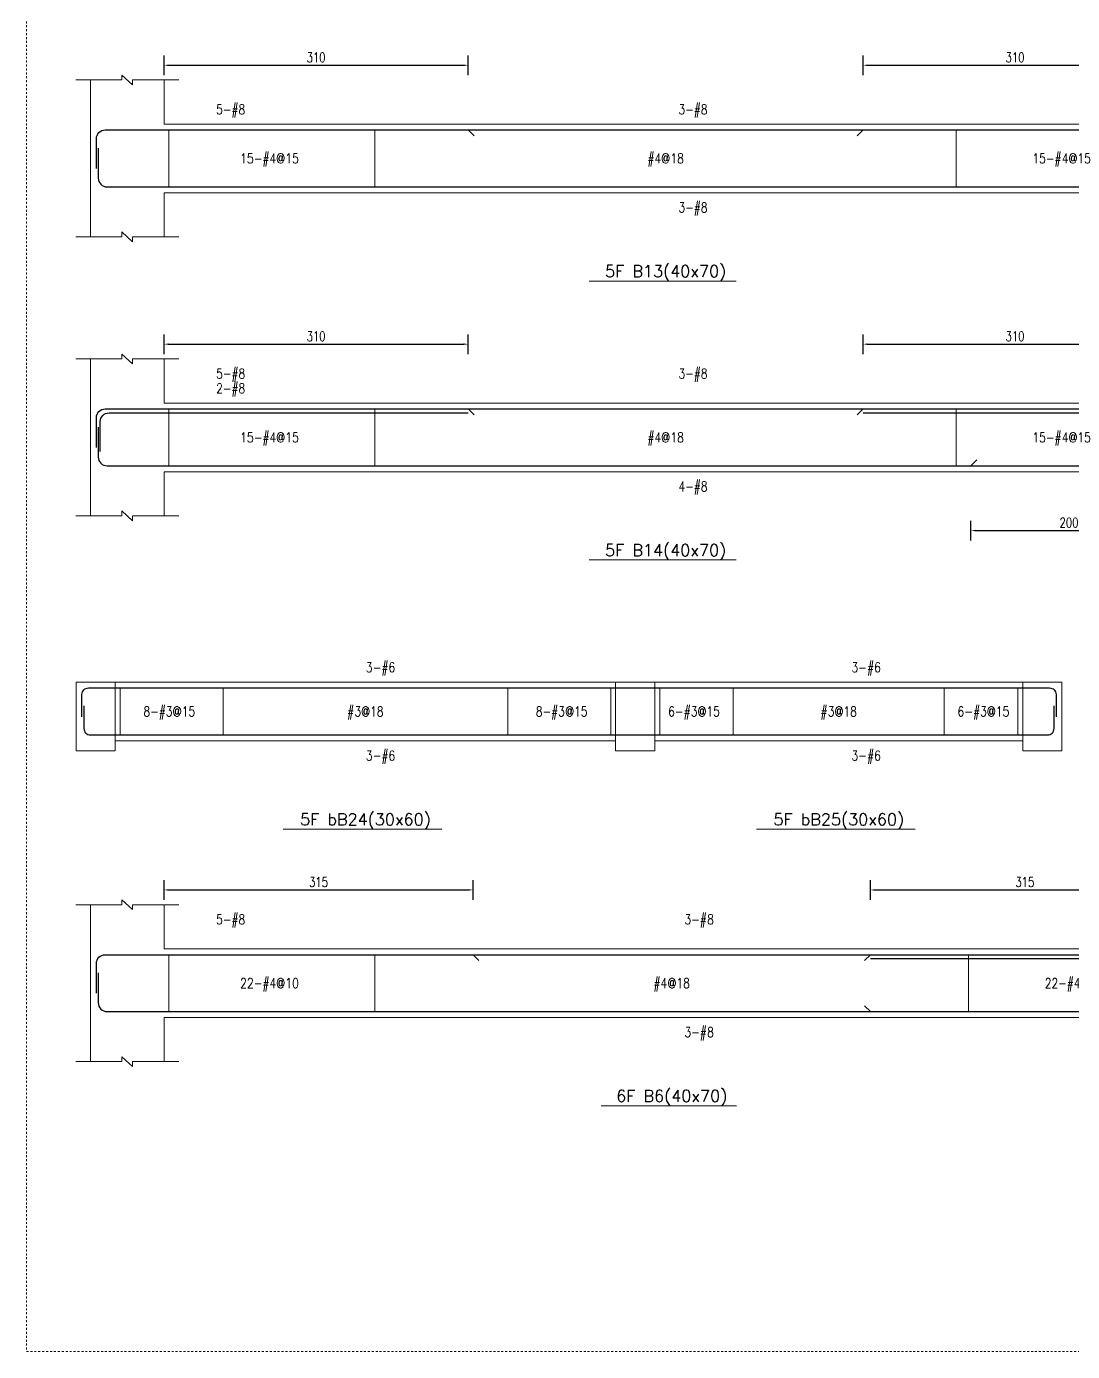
# Model space of a CAD drawing. Header units: millimetres. Extents: x 50 to 17750, y -6050 to -1000.
# Drawn here: x 10700 to 11766, y -3500 to -2149 of the extents above; entities that cross this region are included whole.
import ezdxf
from ezdxf.enums import TextEntityAlignment as Align

# ---------------------------------------------------------------- set-up
doc = ezdxf.new("R2010")
doc.units = ezdxf.units.MM
doc.linetypes.add('DOT', pattern=[4, 2, -2])
for name, color, linetype in [('主筋文字', 3, 'Continuous'), ('主筋文字引線', 3, 'Continuous'), ('主筋線', 1, 'Continuous'), ('剪力筋文字', 3, 'Continuous'), ('剪力筋文字引線', 3, 'Continuous'), ('剪力筋線', 3, 'Continuous'), ('圖框', 132, 'DOT'), ('尺寸標註-字串', 4, 'Continuous'), ('梁柱截斷記號', 3, 'Continuous'), ('梁跨名稱', 3, 'Continuous'), ('梁跨名稱底線', 3, 'Continuous'), ('邊界線', 3, 'Continuous'), ('邊界線-梁支撐外線', 3, 'Continuous')]:
    doc.layers.add(name, color=color, linetype=linetype)
doc.styles.add('note', font='romans', dxfattribs={"width": 0.75, "height": 10})
doc.styles.add('romanc', font='romanc.shx', dxfattribs={"height": 0.2, "bigfont": 'chineset.shx'})
doc.styles.add('romans', font='romans.shx', dxfattribs={"height": 0.2, "bigfont": 'chineset.shx'})
doc.dimstyles.new('BeamRebarDim', dxfattribs={"dimtxt": 12, "dimasz": 4.5, "dimexe": 10, "dimexo": 1, "dimgap": 3, "dimtad": 1, "dimdec": 0, "dimdsep": 46, "dimtxsty": 'note', "dimcen": 2.5, "dimclrd": 256, "dimclre": 256, "dimclrt": 256, "dimadec": 0, "dimazin": 0, "dimtfac": 1, "dimtmove": 0, "dimatfit": 3, "dimfxl": 1, "dimtolj": 1, "dimarcsym": 0})

# ---------------------------------------------------------------- blocks, each defined once
blk = doc.blocks.new('*D132')
at = {"layer": 'Defpoints', "color": 0}
for p in [(10840.2, -2199.7), (11150.2, -2188.7), (11150.2, -2199.7)]:
    blk.add_point(p, dxfattribs=at)
at = {"layer": '尺寸標註-字串', "lineweight": -2}
for p, q in [((10840.2, -2198.7), (10840.2, -2178.7)), ((11150.2, -2198.7), (11150.2, -2178.7)), ((10844.7, -2188.7), (11145.7, -2188.7))]:
    blk.add_line(p, q, dxfattribs=at)
at = {"layer": '尺寸標註-字串'}
for points in [[(10844.7, -2188), (10844.7, -2189.5), (10840.2, -2188.7)], [(11145.7, -2189.5), (11145.7, -2188), (11150.2, -2188.7)]]:
    blk.add_solid(points, dxfattribs=at)
at = {"layer": '尺寸標註-字串', "insert": (10995.2, -2180.7), "char_height": 10, "attachment_point": 5, "style": 'note'}
blk.add_mtext('\\A1;310', dxfattribs=at)
blk = doc.blocks.new('*D133')
at = {"layer": 'Defpoints', "color": 0}
for p in [(11552.7, -2199.7), (11862.7, -2188.7), (11862.7, -2199.7)]:
    blk.add_point(p, dxfattribs=at)
at = {"layer": '尺寸標註-字串', "lineweight": -2}
for p, q in [((11552.7, -2198.7), (11552.7, -2178.7)), ((11862.7, -2198.7), (11862.7, -2178.7)), ((11557.2, -2188.7), (11858.2, -2188.7))]:
    blk.add_line(p, q, dxfattribs=at)
at = {"layer": '尺寸標註-字串'}
for points in [[(11557.2, -2188), (11557.2, -2189.5), (11552.7, -2188.7)], [(11858.2, -2189.5), (11858.2, -2188), (11862.7, -2188.7)]]:
    blk.add_solid(points, dxfattribs=at)
at = {"layer": '尺寸標註-字串', "insert": (11707.7, -2180.7), "char_height": 10, "attachment_point": 5, "style": 'note'}
blk.add_mtext('\\A1;310', dxfattribs=at)
blk = doc.blocks.new('*D138')
at = {"layer": 'Defpoints', "color": 0}
for p in [(10840.2, -2484.1), (11150.2, -2473.1), (11150.2, -2484.1)]:
    blk.add_point(p, dxfattribs=at)
at = {"layer": '尺寸標註-字串', "lineweight": -2}
for p, q in [((10840.2, -2483.1), (10840.2, -2463.1)), ((11150.2, -2483.1), (11150.2, -2463.1)), ((10844.7, -2473.1), (11145.7, -2473.1))]:
    blk.add_line(p, q, dxfattribs=at)
at = {"layer": '尺寸標註-字串'}
for points in [[(10844.7, -2472.3), (10844.7, -2473.8), (10840.2, -2473.1)], [(11145.7, -2473.8), (11145.7, -2472.3), (11150.2, -2473.1)]]:
    blk.add_solid(points, dxfattribs=at)
at = {"layer": '尺寸標註-字串', "insert": (10995.2, -2465), "char_height": 10, "attachment_point": 5, "style": 'note'}
blk.add_mtext('\\A1;310', dxfattribs=at)
blk = doc.blocks.new('*D139')
at = {"layer": 'Defpoints', "color": 0}
for p in [(11552.7, -2484.1), (11862.7, -2473.1), (11862.7, -2484.1)]:
    blk.add_point(p, dxfattribs=at)
at = {"layer": '尺寸標註-字串', "lineweight": -2}
for p, q in [((11552.7, -2483.1), (11552.7, -2463.1)), ((11862.7, -2483.1), (11862.7, -2463.1)), ((11557.2, -2473.1), (11858.2, -2473.1))]:
    blk.add_line(p, q, dxfattribs=at)
at = {"layer": '尺寸標註-字串'}
for points in [[(11557.2, -2472.3), (11557.2, -2473.8), (11552.7, -2473.1)], [(11858.2, -2473.8), (11858.2, -2472.3), (11862.7, -2473.1)]]:
    blk.add_solid(points, dxfattribs=at)
at = {"layer": '尺寸標註-字串', "insert": (11707.7, -2465), "char_height": 10, "attachment_point": 5, "style": 'note'}
blk.add_mtext('\\A1;310', dxfattribs=at)
blk = doc.blocks.new('*D140')
at = {"layer": 'Defpoints', "color": 0}
for p in [(11662.7, -2674.1), (11862.7, -2663.1), (11862.7, -2674.1)]:
    blk.add_point(p, dxfattribs=at)
at = {"layer": '尺寸標註-字串', "lineweight": -2}
for p, q in [((11662.7, -2673.1), (11662.7, -2653.1)), ((11862.7, -2673.1), (11862.7, -2653.1)), ((11667.2, -2663.1), (11858.2, -2663.1))]:
    blk.add_line(p, q, dxfattribs=at)
at = {"layer": '尺寸標註-字串'}
for points in [[(11667.2, -2662.3), (11667.2, -2663.8), (11662.7, -2663.1)], [(11858.2, -2663.8), (11858.2, -2662.3), (11862.7, -2663.1)]]:
    blk.add_solid(points, dxfattribs=at)
at = {"layer": '尺寸標註-字串', "insert": (11762.7, -2655), "char_height": 10, "attachment_point": 5, "style": 'note'}
blk.add_mtext('\\A1;200', dxfattribs=at)
blk = doc.blocks.new('*D148')
at = {"layer": 'Defpoints', "color": 0}
for p in [(11155.234375, -3029.453125), (10840.234375, -3040.453125), (11155.234375, -3040.453125)]:
    blk.add_point(p, dxfattribs=at)
at = {"layer": '尺寸標註-字串', "lineweight": -2}
for p, q in [((10840.234375, -3039.453125), (10840.234375, -3019.453125)), ((11155.234375, -3039.453125), (11155.234375, -3019.453125)), ((10844.734375, -3029.453125), (11150.734375, -3029.453125))]:
    blk.add_line(p, q, dxfattribs=at)
at = {"layer": '尺寸標註-字串'}
for points in [[(10844.734375, -3028.703125), (10844.734375, -3030.203125), (10840.234375, -3029.453125)], [(11150.734375, -3030.203125), (11150.734375, -3028.703125), (11155.234375, -3029.453125)]]:
    blk.add_solid(points, dxfattribs=at)
at = {"layer": '尺寸標註-字串', "insert": (10997.734375, -3021.408125), "char_height": 10, "attachment_point": 5, "style": 'note'}
blk.add_mtext('\\A1;315', dxfattribs=at)
blk = doc.blocks.new('*D149')
at = {"layer": 'Defpoints', "color": 0}
for p in [(11875.234375, -3029.453125), (11560.234375, -3040.453125), (11875.234375, -3040.453125)]:
    blk.add_point(p, dxfattribs=at)
at = {"layer": '尺寸標註-字串', "lineweight": -2}
for p, q in [((11560.234375, -3039.453125), (11560.234375, -3019.453125)), ((11875.234375, -3039.453125), (11875.234375, -3019.453125)), ((11564.734375, -3029.453125), (11870.734375, -3029.453125))]:
    blk.add_line(p, q, dxfattribs=at)
at = {"layer": '尺寸標註-字串'}
for points in [[(11564.734375, -3028.703125), (11564.734375, -3030.203125), (11560.234375, -3029.453125)], [(11870.734375, -3030.203125), (11870.734375, -3028.703125), (11875.234375, -3029.453125)]]:
    blk.add_solid(points, dxfattribs=at)
at = {"layer": '尺寸標註-字串', "insert": (11717.734375, -3021.408125), "char_height": 10, "attachment_point": 5, "style": 'note'}
blk.add_mtext('\\A1;315', dxfattribs=at)

msp = doc.modelspace()

# ---------------------------------------------------------------- linework, layer by layer
at = {"layer": '主筋文字引線', "lineweight": 5}
for points in [[(10880.2, -2254.7, 0, 1.5, 0), (10880.2, -2250.2, 0, 0, 0), (10880.2, -2233.7, 0, 0, 0), (10890.2, -2233.7, 0, 0, 0)], [(11351.5, -2254.7, 0, 1.5, 0), (11351.5, -2250.2, 0, 0, 0), (11351.5, -2233.7, 0, 0, 0), (11361.5, -2233.7, 0, 0, 0)], [(11351.5, -2312.7, 0, 1.5, 0), (11351.5, -2317.2, 0, 0, 0), (11351.5, -2333.7, 0, 0, 0), (11361.5, -2333.7, 0, 0, 0)], [(10880.2, -2539.1, 0, 1.5, 0), (10880.2, -2534.6, 0, 0, 0), (10880.2, -2503.1, 0, 0, 0), (10890.2, -2503.1, 0, 0, 0)], [(11351.5, -2539.1, 0, 1.5, 0), (11351.5, -2534.6, 0, 0, 0), (11351.5, -2503.1, 0, 0, 0), (11361.5, -2503.1, 0, 0, 0)], [(10880.2, -2543.1, 0, 1.5, 0), (10880.2, -2538.6, 0, 0, 0), (10880.2, -2518.1, 0, 0, 0), (10890.2, -2518.1, 0, 0, 0)], [(11351.5, -2597.1, 0, 1.5, 0), (11351.5, -2601.6, 0, 0, 0), (11351.5, -2618.1, 0, 0, 0), (11361.5, -2618.1, 0, 0, 0)], [(11033, -2823.5, 0, 1.5, 0), (11033, -2819, 0, 0, 0), (11033, -2802.5, 0, 0, 0), (11043, -2802.5, 0, 0, 0)], [(11528, -2823.5, 0, 1.5, 0), (11528, -2819, 0, 0, 0), (11528, -2802.5, 0, 0, 0), (11538, -2802.5, 0, 0, 0)], [(11033, -2871.5, 0, 1.5, 0), (11033, -2876, 0, 0, 0), (11033, -2892.5, 0, 0, 0), (11043, -2892.5, 0, 0, 0)], [(11528, -2871.5, 0, 1.5, 0), (11528, -2876, 0, 0, 0), (11528, -2892.5, 0, 0, 0), (11538, -2892.5, 0, 0, 0)], [(10880.2, -3095.5, 0, 1.5, 0), (10880.2, -3091, 0, 0, 0), (10880.2, -3059.5, 0, 0, 0), (10890.2, -3059.5, 0, 0, 0)], [(11357.7, -3095.5, 0, 1.5, 0), (11357.7, -3091, 0, 0, 0), (11357.7, -3059.5, 0, 0, 0), (11367.7, -3059.5, 0, 0, 0)], [(11357.7, -3153.5, 0, 1.5, 0), (11357.7, -3158, 0, 0, 0), (11357.7, -3174.5, 0, 0, 0), (11367.7, -3174.5, 0, 0, 0)]]:
    msp.add_lwpolyline(points, format="xyseb", dxfattribs=at)
at = {"layer": '主筋線', "lineweight": 30}
for points in [[(10771.2, -2294.1), (10771.2, -2263.6, -0.414214), (10780.1, -2254.7), (10840.2, -2254.7)], [(10773.2, -2273.3), (10773.2, -2303.8, 0.414214), (10782.1, -2312.7), (10840.2, -2312.7)], [(10771.2, -2578.5), (10771.2, -2548, -0.414214), (10780.1, -2539.1), (10840.2, -2539.1)], [(10775.2, -2582.5), (10775.2, -2552, -0.414214), (10784.1, -2543.1), (10840.2, -2543.1)], [(10773.2, -2557.7), (10773.2, -2588.2, 0.414214), (10782.1, -2597.1), (10840.2, -2597.1)], [(10756.5, -2853.1), (10756.5, -2830.1, -0.414214), (10763.2, -2823.5), (10790.5, -2823.5)], [(11715.5, -2823.5), (11742.8, -2823.5, -0.414214), (11749.5, -2830.1), (11749.5, -2853.1)], [(10758.5, -2841.9), (10758.5, -2864.8, 0.414214), (10765.2, -2871.5), (10790.5, -2871.5)], [(11715.5, -2871.5), (11740.8, -2871.5, 0.414214), (11747.5, -2864.8), (11747.5, -2841.9)], [(10771.2, -3134.8), (10771.2, -3104.3, -0.414214), (10780.1, -3095.5), (10840.2, -3095.5)], [(10773.2, -3114.1), (10773.2, -3144.6, 0.414214), (10782.1, -3153.5), (10840.2, -3153.5)]]:
    msp.add_lwpolyline(points, format="xyb", dxfattribs=at)
for points in [[(10840.2, -2254.7), (11150.2, -2254.7)], [(11150.2, -2254.7), (11552.7, -2254.7)], [(11150.2, -2254.7), (11156.2, -2260.7)], [(11552.7, -2254.7), (11546.7, -2260.7)], [(11552.7, -2254.7), (11862.7, -2254.7)], [(10840.2, -2312.7), (11862.7, -2312.7)], [(10840.2, -2539.1), (11150.2, -2539.1)], [(11150.2, -2539.1), (11552.7, -2539.1)], [(11150.2, -2539.1), (11156.2, -2545.1)], [(11552.7, -2539.1), (11546.7, -2545.1)], [(11552.7, -2539.1), (11862.7, -2539.1)], [(10840.2, -2543.1), (11150.2, -2543.1)], [(11552.7, -2543.1), (11862.7, -2543.1)], [(11662.7, -2597.1), (11668.7, -2591.1)], [(10840.2, -2597.1), (11662.7, -2597.1)], [(11662.7, -2597.1), (11862.7, -2597.1)], [(10790.5, -2823.5), (11300.5, -2823.5)], [(11300.5, -2823.5), (11340.5, -2823.5)], [(11300.5, -2823.5), (11340.5, -2823.5)], [(11340.5, -2823.5), (11715.5, -2823.5)], [(10790.5, -2871.5), (11300.5, -2871.5)], [(11300.5, -2871.5), (11340.5, -2871.5)], [(11300.5, -2871.5), (11340.5, -2871.5)], [(11340.5, -2871.5), (11715.5, -2871.5)], [(10840.2, -3095.5), (11155.2, -3095.5)], [(11155.2, -3095.5), (11560.2, -3095.5)], [(11155.2, -3095.5), (11161.2, -3101.5)], [(11560.2, -3095.5), (11554.2, -3101.5)], [(11560.2, -3095.5), (11875.2, -3095.5)], [(11560.2, -3099.5), (11875.2, -3099.5)], [(10840.2, -3153.5), (11560.2, -3153.5)], [(11560.2, -3153.5), (11554.2, -3147.5)], [(11560.2, -3153.5), (11875.2, -3153.5)]]:
    msp.add_lwpolyline(points, dxfattribs=at)
at = {"layer": '剪力筋文字引線', "lineweight": 5}
for points in [[(10845.2, -2283.7, 0, 1.5, 0), (10849.7, -2283.7, 0, 0, 0), (10911.7, -2283.7, 0, 0, 0)], [(11055.2, -2283.7, 0, 1.5, 0), (11050.7, -2283.7, 0, 0, 0), (10983.7, -2283.7, 0, 0, 0)], [(11055.2, -2283.7, 0, 1.5, 0), (11059.7, -2283.7, 0, 0, 0), (11327.5, -2283.7, 0, 0, 0)], [(11647.7, -2283.7, 0, 1.5, 0), (11643.2, -2283.7, 0, 0, 0), (11375.5, -2283.7, 0, 0, 0)], [(11647.7, -2283.7, 0, 1.5, 0), (11652.2, -2283.7, 0, 0, 0), (11719.2, -2283.7, 0, 0, 0)], [(10845.2, -2568.1, 0, 1.5, 0), (10849.7, -2568.1, 0, 0, 0), (10911.7, -2568.1, 0, 0, 0)], [(11055.2, -2568.1, 0, 1.5, 0), (11050.7, -2568.1, 0, 0, 0), (10983.7, -2568.1, 0, 0, 0)], [(11055.2, -2568.1, 0, 1.5, 0), (11059.7, -2568.1, 0, 0, 0), (11327.5, -2568.1, 0, 0, 0)], [(11647.7, -2568.1, 0, 1.5, 0), (11643.2, -2568.1, 0, 0, 0), (11375.5, -2568.1, 0, 0, 0)], [(11647.7, -2568.1, 0, 1.5, 0), (11652.2, -2568.1, 0, 0, 0), (11719.2, -2568.1, 0, 0, 0)], [(10795.5, -2847.5, 0, 1.5, 0), (10800, -2847.5, 0, 0, 0), (10813.5, -2847.5, 0, 0, 0)], [(10900.5, -2847.5, 0, 1.5, 0), (10896, -2847.5, 0, 0, 0), (10877.5, -2847.5, 0, 0, 0)], [(10900.5, -2847.5, 0, 1.5, 0), (10905, -2847.5, 0, 0, 0), (11021.5, -2847.5, 0, 0, 0)], [(11190.5, -2847.5, 0, 1.5, 0), (11186, -2847.5, 0, 0, 0), (11069.5, -2847.5, 0, 0, 0)], [(11190.5, -2847.5, 0, 1.5, 0), (11195, -2847.5, 0, 0, 0), (11213.5, -2847.5, 0, 0, 0)], [(11295.5, -2847.5, 0, 1.5, 0), (11291, -2847.5, 0, 0, 0), (11277.5, -2847.5, 0, 0, 0)], [(11345.5, -2847.5, 0, 1.5, 0), (11350, -2847.5, 0, 0, 0), (11348.5, -2847.5, 0, 0, 0)], [(11420.5, -2847.5, 0, 1.5, 0), (11416, -2847.5, 0, 0, 0), (11412.5, -2847.5, 0, 0, 0)], [(11420.5, -2847.5, 0, 1.5, 0), (11425, -2847.5, 0, 0, 0), (11504, -2847.5, 0, 0, 0)], [(11635.5, -2847.5, 0, 1.5, 0), (11631, -2847.5, 0, 0, 0), (11552, -2847.5, 0, 0, 0)], [(11635.5, -2847.5, 0, 1.5, 0), (11640, -2847.5, 0, 0, 0), (11643.5, -2847.5, 0, 0, 0)], [(11710.5, -2847.5, 0, 1.5, 0), (11706, -2847.5, 0, 0, 0), (11707.5, -2847.5, 0, 0, 0)], [(10845.2, -3124.5, 0, 1.5, 0), (10849.7, -3124.5, 0, 0, 0), (10911.7, -3124.5, 0, 0, 0)], [(11055.2, -3124.5, 0, 1.5, 0), (11050.7, -3124.5, 0, 0, 0), (10983.7, -3124.5, 0, 0, 0)], [(11055.2, -3124.5, 0, 1.5, 0), (11059.7, -3124.5, 0, 0, 0), (11333.7, -3124.5, 0, 0, 0)], [(11660.2, -3124.5, 0, 1.5, 0), (11655.7, -3124.5, 0, 0, 0), (11381.7, -3124.5, 0, 0, 0)], [(11660.2, -3124.5, 0, 1.5, 0), (11664.7, -3124.5, 0, 0, 0), (11731.7, -3124.5, 0, 0, 0)]]:
    msp.add_lwpolyline(points, format="xyseb", dxfattribs=at)
at = {"layer": '剪力筋線', "lineweight": 5}
for points in [[(10845.2, -2254.5), (10845.2, -2312.9)], [(11055.2, -2254.5), (11055.2, -2312.9)], [(11647.7, -2254.5), (11647.7, -2312.9)], [(10845.2, -2538.9), (10845.2, -2597.3)], [(11055.2, -2538.9), (11055.2, -2597.3)], [(11647.7, -2538.9), (11647.7, -2597.3)], [(10795.5, -2823.3), (10795.5, -2871.6)], [(10900.5, -2823.3), (10900.5, -2871.6)], [(11190.5, -2823.3), (11190.5, -2871.6)], [(11295.5, -2823.3), (11295.5, -2871.6)], [(11345.5, -2823.3), (11345.5, -2871.6)], [(11420.5, -2823.3), (11420.5, -2871.6)], [(11635.5, -2823.3), (11635.5, -2871.6)], [(11710.5, -2823.3), (11710.5, -2871.6)], [(10845.2, -3095.3), (10845.2, -3153.6)], [(11055.2, -3095.3), (11055.2, -3153.6)], [(11660.2, -3095.3), (11660.2, -3153.6)]]:
    msp.add_lwpolyline(points, dxfattribs=at)
at = {"layer": '圖框', "lineweight": 5}
msp.add_lwpolyline([(10700, -3500), (14200, -3500), (14200, -1000), (10700, -1000), (10700, -3500)], dxfattribs=at)
at = {"layer": '梁柱截斷記號', "lineweight": 5}
for points in [[(10750.2, -2203.7), (10797.3, -2203.7), (10797.3, -2198.7), (10808.1, -2208.7), (10808.1, -2203.7), (10855.2, -2203.7)], [(10750.2, -2363.7), (10797.3, -2363.7), (10797.3, -2358.7), (10808.1, -2368.7), (10808.1, -2363.7), (10855.2, -2363.7)], [(10750.2, -2488.1), (10797.3, -2488.1), (10797.3, -2483.1), (10808.1, -2493.1), (10808.1, -2488.1), (10855.2, -2488.1)], [(10750.2, -2648.1), (10797.3, -2648.1), (10797.3, -2643.1), (10808.1, -2653.1), (10808.1, -2648.1), (10855.2, -2648.1)], [(10750.2, -3044.5), (10797.3, -3044.5), (10797.3, -3039.5), (10808.1, -3049.5), (10808.1, -3044.5), (10855.2, -3044.5)], [(10750.2, -3204.5), (10797.3, -3204.5), (10797.3, -3199.5), (10808.1, -3209.5), (10808.1, -3204.5), (10855.2, -3204.5)]]:
    msp.add_lwpolyline(points, dxfattribs=at)
at = {"layer": '梁跨名稱底線', "lineweight": 5}
for points in [[(11273.5, -2408.7), (11423.5, -2408.7)], [(11273.5, -2693.1), (11423.5, -2693.1)], [(10961.5, -2967.5), (11123.5, -2967.5)], [(11444, -2967.5), (11606, -2967.5)], [(11285.7, -3249.5), (11423.7, -3249.5)]]:
    msp.add_lwpolyline(points, dxfattribs=at)
at = {"layer": '邊界線', "lineweight": 5}
for points in [[(10765.2, -2248.7), (10765.2, -2203.7)], [(10840.2, -2203.7), (10840.2, -2248.7)], [(10765.2, -2318.7), (10765.2, -2248.7)], [(10840.2, -2248.7), (11862.7, -2248.7)], [(10765.2, -2363.7), (10765.2, -2318.7)], [(10840.2, -2363.7), (10840.2, -2318.7)], [(10840.2, -2318.7), (11862.7, -2318.7)], [(10765.2, -2533.1), (10765.2, -2488.1)], [(10840.2, -2488.1), (10840.2, -2533.1)], [(10765.2, -2603.1), (10765.2, -2533.1)], [(10840.2, -2533.1), (11862.7, -2533.1)], [(10765.2, -2648.1), (10765.2, -2603.1)], [(10840.2, -2648.1), (10840.2, -2603.1)], [(10840.2, -2603.1), (11862.7, -2603.1)], [(10790.5, -2817.5), (11300.5, -2817.5)], [(11340.5, -2817.5), (11715.5, -2817.5)], [(10790.5, -2877.5), (11300.5, -2877.5)], [(11340.5, -2877.5), (11715.5, -2877.5)], [(10765.2, -3089.5), (10765.2, -3044.5)], [(10840.2, -3044.5), (10840.2, -3089.5)], [(10765.2, -3159.5), (10765.2, -3089.5)], [(10840.2, -3089.5), (11875.2, -3089.5)], [(10765.2, -3204.5), (10765.2, -3159.5)], [(10840.2, -3204.5), (10840.2, -3159.5)], [(10840.2, -3159.5), (11875.2, -3159.5)]]:
    msp.add_lwpolyline(points, dxfattribs=at)
at = {"layer": '邊界線-梁支撐外線', "lineweight": 5}
for points in [[(10750.5, -2887.5), (10790.5, -2887.5), (10790.5, -2817.5), (10750.5, -2817.5), (10750.5, -2887.5)], [(11300.5, -2887.5), (11340.5, -2887.5), (11340.5, -2817.5), (11300.5, -2817.5), (11300.5, -2887.5)], [(11715.5, -2887.5), (11755.5, -2887.5), (11755.5, -2817.5), (11715.5, -2817.5), (11715.5, -2887.5)]]:
    msp.add_lwpolyline(points, dxfattribs=at)

# ---------------------------------------------------------------- texts
at = {"layer": '主筋文字', "style": 'romans', "width": 0.8}
for s, p in [('5-#8', (10893.2, -2233.7)), ('3-#8', (11364.5, -2233.7)), ('3-#8', (11364.5, -2333.7)), ('5-#8', (10893.2, -2503.1)), ('3-#8', (11364.5, -2503.1)), ('2-#8', (10893.2, -2518.1)), ('4-#8', (11364.5, -2618.1)), ('3-#6', (11046, -2802.5)), ('3-#6', (11541, -2802.5)), ('3-#6', (11046, -2892.5)), ('3-#6', (11541, -2892.5)), ('5-#8', (10893.2, -3059.5)), ('3-#8', (11370.7, -3059.5)), ('3-#8', (11370.7, -3174.5))]:
    msp.add_text(s, height=10, dxfattribs=at).set_placement(p, align=Align.MIDDLE_LEFT)
at = {"layer": '剪力筋文字', "style": 'romans', "width": 0.8}
for s, p in [('15-#4@15', (10947.7, -2288.7)), ('#4@18', (11351.5, -2288.7)), ('15-#4@15', (11755.2, -2288.7)), ('15-#4@15', (10947.7, -2573.1)), ('#4@18', (11351.5, -2573.1)), ('15-#4@15', (11755.2, -2573.1)), ('8-#3@15', (10845.5, -2852.5)), ('#3@18', (11045.5, -2852.5)), ('8-#3@15', (11245.5, -2852.5)), ('6-#3@15', (11380.5, -2852.5)), ('#3@18', (11528, -2852.5)), ('6-#3@15', (11675.5, -2852.5)), ('22-#4@10', (10947.7, -3129.5)), ('#4@18', (11357.7, -3129.5)), ('22-#4@10', (11767.7, -3129.5))]:
    msp.add_text(s, height=10, dxfattribs=at).set_placement(p, align=Align.CENTER)
at = {"layer": '梁跨名稱', "style": 'romanc'}
for s, p in [('5F B13(40x70)', (11351.5, -2404.7)), ('5F B14(40x70)', (11351.5, -2689.1)), ('5F bB24(30x60)', (11045.5, -2963.5)), ('5F bB25(30x60)', (11528, -2963.5)), ('6F B6(40x70)', (11357.7, -3245.5))]:
    msp.add_text(s, height=12, dxfattribs=at).set_placement(p, align=Align.CENTER)

# ---------------------------------------------------------------- dimensions: what is measured, and where the dimension line sits
at = {"layer": '尺寸標註-字串'}
for base, p1, p2, picture, middle in [((11150.2, -2188.7), (10840.2, -2199.7), (11150.2, -2199.7), '*D132', (10995.2, -2180.7)), ((11862.7, -2188.7), (11552.7, -2199.7), (11862.7, -2199.7), '*D133', (11707.7, -2180.7)), ((11150.2, -2473.1), (10840.2, -2484.1), (11150.2, -2484.1), '*D138', (10995.2, -2465)), ((11862.7, -2473.1), (11552.7, -2484.1), (11862.7, -2484.1), '*D139', (11707.7, -2465)), ((11862.7, -2663.1), (11662.7, -2674.1), (11862.7, -2674.1), '*D140', (11762.7, -2655)), ((11155.2, -3029.5), (10840.2, -3040.5), (11155.2, -3040.5), '*D148', (10997.7, -3021.4)), ((11875.2, -3029.5), (11560.2, -3040.5), (11875.2, -3040.5), '*D149', (11717.7, -3021.4))]:
    dim = msp.add_linear_dim(base=base, p1=p1, p2=p2, dimstyle='BeamRebarDim', dxfattribs=at)
    dim.commit()
    dim.dimension.update_dxf_attribs({"geometry": picture, "text_midpoint": middle})

doc.saveas('drawing.dxf')
